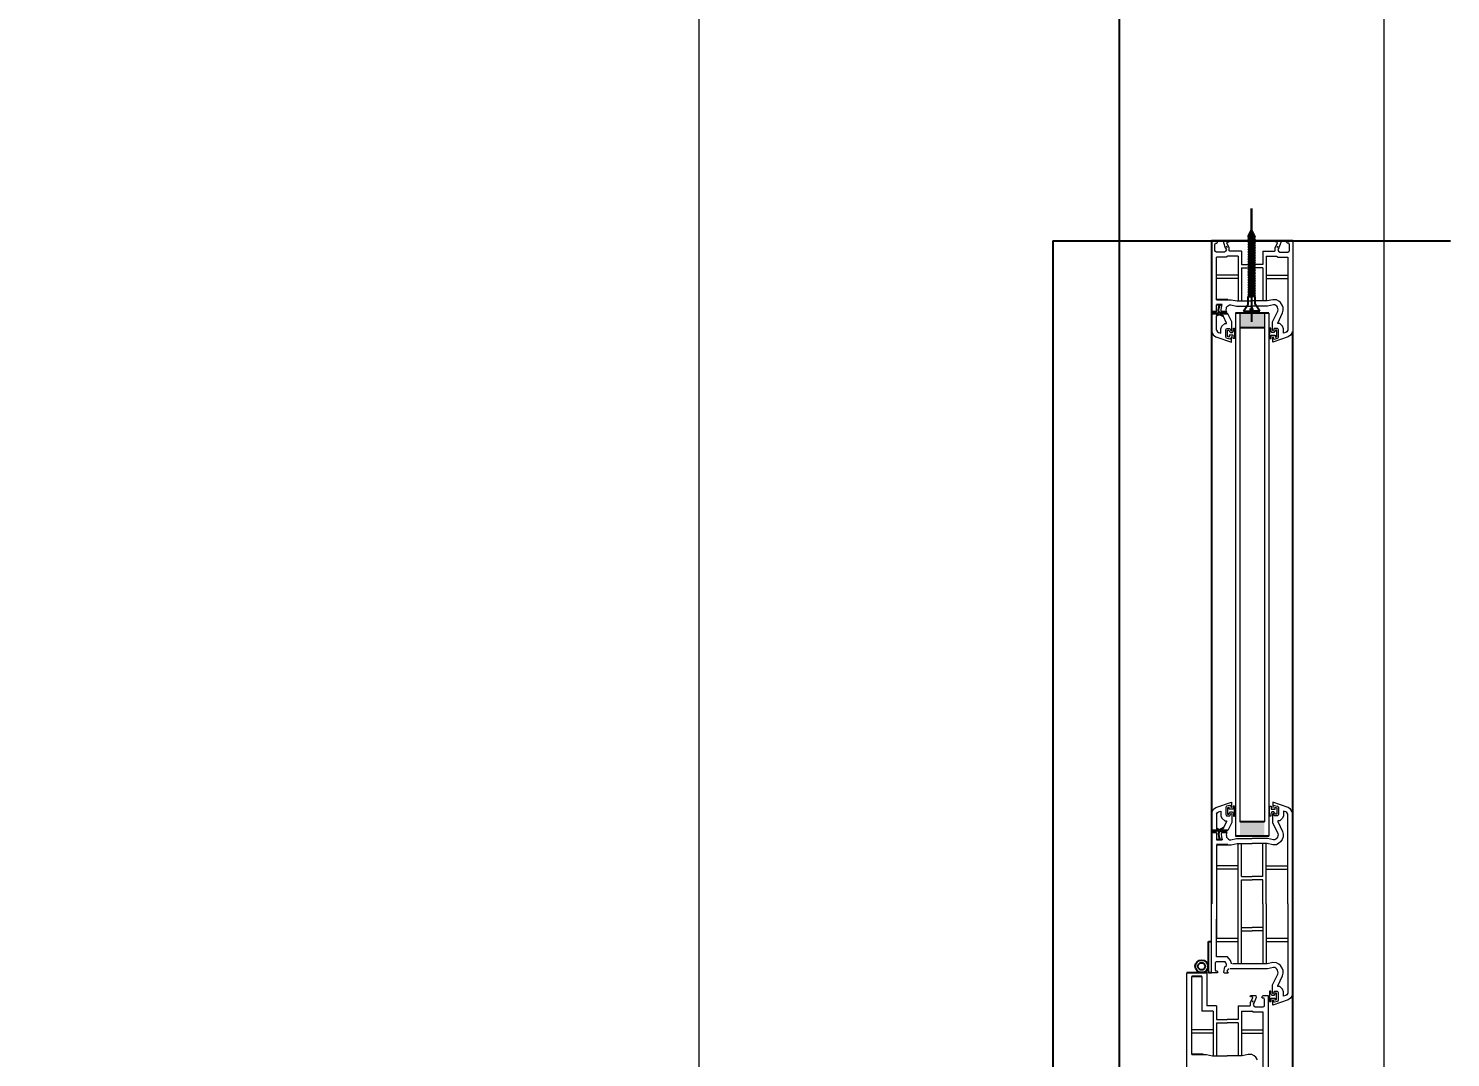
# Model space of a CAD drawing. Header units: metres. Extents: x -355 to 973, y -73 to 238.
# Drawn here: x 617.504 to 618.577, y 105.854 to 106.63 of the extents above; entities that cross this region are included whole.
import ezdxf

# ---------------------------------------------------------------- set-up
doc = ezdxf.new("R2010")
doc.units = ezdxf.units.M
doc.header["$LTSCALE"] = 3
doc.header["$MEASUREMENT"] = 0
for name, pattern in [('1', [30, 6, 6, 6, 6, 6]), ('ACAD_ISO02W100', [15, 12, -3]), ('DASHED2', [0.375, 0.25, -0.125])]:
    doc.linetypes.add(name, pattern=pattern)
for name, color, linetype in [('01B', 10, 'Continuous'), ('4', 4, 'ACAD_ISO02W100'), ('5', 2, 'Continuous')]:
    doc.layers.add(name, color=color, linetype=linetype)
doc.layers.add('05', color=21, linetype='Continuous', lineweight=5)
doc.layers.add('15', color=63, linetype='DASHED2', lineweight=15)
doc.styles.get("Standard").update_dxf_attribs({"font": 'arial.ttf'})
doc.dimstyles.new('ahmad', dxfattribs={"dimtxt": 0.2, "dimasz": 0.1375, "dimexe": 0, "dimexo": 0.0625, "dimgap": 0.09, "dimtad": 0, "dimzin": 0, "dimdsep": 46, "dimtxsty": 'Standard', "dimblk": 'OBLIQUE', "dimcen": 0.09, "dimclrd": 245, "dimclrt": 61, "dimadec": 0, "dimazin": 0, "dimtfac": 1, "dimtofl": 0, "dimtmove": 0, "dimatfit": 3, "dimldrblk": 'OBLIQUE', "dimfxl": 0, "dimfxlon": 1, "dimtolj": 1, "dimtzin": 0, "dimlwd": 13, "dimarcsym": 0})

# ---------------------------------------------------------------- blocks, each defined once
blk = doc.blocks.new('DSSSS')
at = {"layer": '05'}
for p, q in [((152.76042, -221.38644), (152.76042, -221.38719)), ((152.76643, -221.38719), (152.76643, -221.38631)), ((152.76042, -221.38719), (152.76643, -221.38719))]:
    blk.add_line(p, q, dxfattribs=at)
blk.add_lwpolyline([(152.76643, -221.38631), (152.76455, -221.38631), (152.76455, -221.38402), (152.76573, -221.38402), (152.76544, -221.383), (152.76167, -221.383), (152.76167, -221.38381), (152.76226, -221.38407), (152.76299, -221.38465), (152.76299, -221.38592), (152.76191, -221.38644), (152.76042, -221.38644)], dxfattribs=at)
blk = doc.blocks.new('ddd')
at = {"layer": '01B'}
for points in [[(1655.8293, 1003.8705), (1655.8184, 1003.8705), (1655.8184, 1003.889), (1655.8293, 1003.889)], [(1656.2018, 1003.8705), (1656.2127, 1003.8705), (1656.2127, 1003.889), (1656.2018, 1003.889)]]:
    blk.add_hatch(color=143, dxfattribs=at).paths.add_polyline_path(points)
at = {"layer": '01B', "color": 32}
blk.add_line((1655.7637, 1003.7293), (1655.7637, 1004.0293), dxfattribs=at)
at = {"layer": '01B', "color": 143}
for p, q in [((1655.7637, 1003.9104), (1655.7637, 1003.8491)), ((1657.1951, 1003.9104), (1655.8322, 1003.9104)), ((1655.8168, 1003.8855), (1655.8114, 1003.8819)), ((1655.8168, 1003.8855), (1655.8168, 1003.8803)), ((1655.8184, 1003.8923), (1655.8184, 1003.8672)), ((1655.8293, 1003.889), (1655.8293, 1003.8705)), ((1656.2018, 1003.889), (1656.2018, 1003.8705)), ((1656.2127, 1003.8923), (1656.2127, 1003.8672)), ((1655.7802, 1003.8793), (1655.7393, 1003.8793)), ((1655.7393, 1003.8793), (1655.8247, 1003.8793)), ((1655.7608, 1003.8819), (1655.7555, 1003.8793)), ((1655.7608, 1003.8768), (1655.7555, 1003.8793)), ((1655.7608, 1003.8819), (1655.7587, 1003.8793)), ((1655.7608, 1003.8768), (1655.7587, 1003.8793)), ((1655.7621, 1003.8819), (1655.76, 1003.8793)), ((1655.7621, 1003.8768), (1655.76, 1003.8793)), ((1655.7608, 1003.8819), (1655.7616, 1003.8813)), ((1655.7608, 1003.8768), (1655.7616, 1003.8774)), ((1655.7633, 1003.8819), (1655.7612, 1003.8793)), ((1655.7633, 1003.8768), (1655.7612, 1003.8793)), ((1655.7621, 1003.8819), (1655.7628, 1003.8813)), ((1655.7621, 1003.8768), (1655.7628, 1003.8774)), ((1655.7646, 1003.8819), (1655.7624, 1003.8793)), ((1655.7646, 1003.8768), (1655.7624, 1003.8793)), ((1655.7633, 1003.8819), (1655.7641, 1003.8813)), ((1655.7633, 1003.8768), (1655.7641, 1003.8774)), ((1655.7658, 1003.8819), (1655.7637, 1003.8793)), ((1655.7658, 1003.8768), (1655.7637, 1003.8793)), ((1655.7646, 1003.8819), (1655.7653, 1003.8813)), ((1655.7646, 1003.8768), (1655.7653, 1003.8774)), ((1655.7671, 1003.8819), (1655.7649, 1003.8793)), ((1655.7671, 1003.8768), (1655.7649, 1003.8793)), ((1655.7658, 1003.8819), (1655.7666, 1003.8813)), ((1655.7658, 1003.8768), (1655.7666, 1003.8774)), ((1655.7683, 1003.8819), (1655.7662, 1003.8793)), ((1655.7683, 1003.8768), (1655.7662, 1003.8793)), ((1655.7671, 1003.8819), (1655.7678, 1003.8813)), ((1655.7671, 1003.8768), (1655.7678, 1003.8774)), ((1655.7696, 1003.8819), (1655.7674, 1003.8793)), ((1655.7696, 1003.8768), (1655.7674, 1003.8793)), ((1655.7683, 1003.8819), (1655.769, 1003.8813)), ((1655.7683, 1003.8768), (1655.769, 1003.8774)), ((1655.7708, 1003.8819), (1655.7687, 1003.8793)), ((1655.7708, 1003.8768), (1655.7687, 1003.8793)), ((1655.7696, 1003.8819), (1655.7703, 1003.8813)), ((1655.7696, 1003.8768), (1655.7703, 1003.8774)), ((1655.7721, 1003.8819), (1655.7699, 1003.8793)), ((1655.7721, 1003.8768), (1655.7699, 1003.8793)), ((1655.7708, 1003.8819), (1655.7715, 1003.8813)), ((1655.7708, 1003.8768), (1655.7715, 1003.8774)), ((1655.7733, 1003.8819), (1655.7712, 1003.8793)), ((1655.7733, 1003.8768), (1655.7712, 1003.8793)), ((1655.7721, 1003.8819), (1655.7728, 1003.8813)), ((1655.7721, 1003.8768), (1655.7728, 1003.8774)), ((1655.7745, 1003.8819), (1655.7724, 1003.8793)), ((1655.7745, 1003.8768), (1655.7724, 1003.8793)), ((1655.7733, 1003.8819), (1655.774, 1003.8813)), ((1655.7733, 1003.8768), (1655.774, 1003.8774)), ((1655.7758, 1003.8819), (1655.7737, 1003.8793)), ((1655.7758, 1003.8768), (1655.7737, 1003.8793)), ((1655.7745, 1003.8819), (1655.7753, 1003.8813)), ((1655.7745, 1003.8768), (1655.7753, 1003.8774)), ((1655.777, 1003.8819), (1655.7749, 1003.8793)), ((1655.777, 1003.8768), (1655.7749, 1003.8793)), ((1655.7758, 1003.8819), (1655.7765, 1003.8813)), ((1655.7758, 1003.8768), (1655.7765, 1003.8774)), ((1655.7783, 1003.8819), (1655.7762, 1003.8793)), ((1655.7783, 1003.8768), (1655.7762, 1003.8793)), ((1655.777, 1003.8819), (1655.7778, 1003.8813)), ((1655.777, 1003.8768), (1655.7778, 1003.8774)), ((1655.7795, 1003.8819), (1655.7774, 1003.8793)), ((1655.7795, 1003.8768), (1655.7774, 1003.8793)), ((1655.7783, 1003.8819), (1655.779, 1003.8813)), ((1655.7783, 1003.8768), (1655.779, 1003.8774)), ((1655.7808, 1003.8819), (1655.7786, 1003.8793)), ((1655.7808, 1003.8768), (1655.7786, 1003.8793)), ((1655.7795, 1003.8819), (1655.7803, 1003.8813)), ((1655.7795, 1003.8768), (1655.7803, 1003.8774)), ((1655.782, 1003.8819), (1655.7799, 1003.8793)), ((1655.782, 1003.8768), (1655.7799, 1003.8793)), ((1655.7808, 1003.8819), (1655.7815, 1003.8813)), ((1655.7808, 1003.8768), (1655.7815, 1003.8774)), ((1655.7833, 1003.8819), (1655.7811, 1003.8793)), ((1655.7833, 1003.8768), (1655.7811, 1003.8793)), ((1655.782, 1003.8819), (1655.7827, 1003.8813)), ((1655.782, 1003.8768), (1655.7827, 1003.8774)), ((1655.7845, 1003.8819), (1655.7824, 1003.8793)), ((1655.7845, 1003.8768), (1655.7824, 1003.8793)), ((1655.7833, 1003.8819), (1655.784, 1003.8813)), ((1655.7833, 1003.8768), (1655.784, 1003.8774)), ((1655.7858, 1003.8819), (1655.7836, 1003.8793)), ((1655.7858, 1003.8768), (1655.7836, 1003.8793)), ((1655.7845, 1003.8819), (1655.7852, 1003.8813)), ((1655.7845, 1003.8768), (1655.7852, 1003.8774)), ((1655.787, 1003.8819), (1655.7849, 1003.8793)), ((1655.787, 1003.8768), (1655.7849, 1003.8793)), ((1655.7858, 1003.8819), (1655.7865, 1003.8813)), ((1655.7858, 1003.8768), (1655.7865, 1003.8774)), ((1655.7882, 1003.8819), (1655.7861, 1003.8793)), ((1655.7882, 1003.8768), (1655.7861, 1003.8793)), ((1655.787, 1003.8819), (1655.7877, 1003.8813)), ((1655.787, 1003.8768), (1655.7877, 1003.8774)), ((1655.7895, 1003.8819), (1655.7874, 1003.8793)), ((1655.7895, 1003.8768), (1655.7874, 1003.8793)), ((1655.7882, 1003.8819), (1655.789, 1003.8813)), ((1655.7882, 1003.8768), (1655.789, 1003.8774)), ((1655.7907, 1003.8819), (1655.7886, 1003.8793)), ((1655.7907, 1003.8768), (1655.7886, 1003.8793)), ((1655.7895, 1003.8819), (1655.7902, 1003.8813)), ((1655.7895, 1003.8768), (1655.7902, 1003.8774)), ((1655.792, 1003.8819), (1655.7899, 1003.8793)), ((1655.792, 1003.8768), (1655.7899, 1003.8793)), ((1655.7907, 1003.8819), (1655.7915, 1003.8813)), ((1655.7907, 1003.8768), (1655.7915, 1003.8774)), ((1655.7932, 1003.8819), (1655.7911, 1003.8793)), ((1655.7932, 1003.8768), (1655.7911, 1003.8793)), ((1655.792, 1003.8819), (1655.7927, 1003.8813)), ((1655.792, 1003.8768), (1655.7927, 1003.8774)), ((1655.7945, 1003.8819), (1655.7923, 1003.8793)), ((1655.7945, 1003.8768), (1655.7923, 1003.8793)), ((1655.7932, 1003.8819), (1655.794, 1003.8813)), ((1655.7932, 1003.8768), (1655.794, 1003.8774)), ((1655.7957, 1003.8819), (1655.7936, 1003.8793)), ((1655.7957, 1003.8768), (1655.7936, 1003.8793)), ((1655.7945, 1003.8819), (1655.7952, 1003.8813)), ((1655.7945, 1003.8768), (1655.7952, 1003.8774)), ((1655.797, 1003.8819), (1655.7948, 1003.8793)), ((1655.797, 1003.8768), (1655.7948, 1003.8793)), ((1655.7957, 1003.8819), (1655.7965, 1003.8813)), ((1655.7957, 1003.8768), (1655.7965, 1003.8774)), ((1655.7982, 1003.8819), (1655.7961, 1003.8793)), ((1655.7982, 1003.8768), (1655.7961, 1003.8793)), ((1655.797, 1003.8819), (1655.7977, 1003.8813)), ((1655.797, 1003.8768), (1655.7977, 1003.8774)), ((1655.7995, 1003.8819), (1655.7973, 1003.8793)), ((1655.7995, 1003.8768), (1655.7973, 1003.8793)), ((1655.7982, 1003.8819), (1655.7989, 1003.8813)), ((1655.7982, 1003.8768), (1655.7989, 1003.8774)), ((1655.8007, 1003.8819), (1655.7986, 1003.8793)), ((1655.8007, 1003.8768), (1655.7986, 1003.8793)), ((1655.7995, 1003.8819), (1655.8002, 1003.8813)), ((1655.7995, 1003.8768), (1655.8002, 1003.8774)), ((1655.8019, 1003.8819), (1655.7998, 1003.8793)), ((1655.8019, 1003.8768), (1655.7998, 1003.8793)), ((1655.8007, 1003.8819), (1655.8014, 1003.8813)), ((1655.8007, 1003.8768), (1655.8014, 1003.8774)), ((1655.8032, 1003.8819), (1655.8011, 1003.8793)), ((1655.8032, 1003.8768), (1655.8011, 1003.8793)), ((1655.8019, 1003.8819), (1655.8027, 1003.8813)), ((1655.8019, 1003.8768), (1655.8027, 1003.8774)), ((1655.8044, 1003.8819), (1655.8023, 1003.8793)), ((1655.8044, 1003.8768), (1655.8023, 1003.8793)), ((1655.8032, 1003.8819), (1655.8039, 1003.8813)), ((1655.8032, 1003.8768), (1655.8039, 1003.8774)), ((1655.8057, 1003.8819), (1655.8036, 1003.8793)), ((1655.8057, 1003.8768), (1655.8036, 1003.8793)), ((1655.8044, 1003.8819), (1655.8052, 1003.8813)), ((1655.8044, 1003.8768), (1655.8052, 1003.8774)), ((1655.8114, 1003.8819), (1655.8057, 1003.8819)), ((1655.8057, 1003.8819), (1655.8057, 1003.8793)), ((1655.8057, 1003.8768), (1655.8057, 1003.8793)), ((1655.8114, 1003.8768), (1655.8057, 1003.8768)), ((1655.8168, 1003.8732), (1655.8114, 1003.8768)), ((1655.8168, 1003.8803), (1655.8147, 1003.8803)), ((1655.8147, 1003.8803), (1655.8147, 1003.8793)), ((1655.8147, 1003.8784), (1655.8147, 1003.8793)), ((1655.8168, 1003.8784), (1655.8147, 1003.8784)), ((1655.8168, 1003.8732), (1655.8168, 1003.8784)), ((1655.8082, 1003.8614), (1655.8082, 1003.8529)), ((1655.8119, 1003.8571), (1655.8119, 1003.8529)), ((1655.8123, 1003.8555), (1655.8122, 1003.8549)), ((1655.8174, 1003.8607), (1655.8174, 1003.8566)), ((1655.8189, 1003.8572), (1655.8178, 1003.8551)), ((1655.8181, 1003.8545), (1655.8189, 1003.8529)), ((1655.8189, 1003.8615), (1655.8189, 1003.8572)), ((1655.8209, 1003.8581), (1655.8193, 1003.8551)), ((1655.8193, 1003.8551), (1655.8204, 1003.8529)), ((1656.2065, 1003.8581), (1656.2081, 1003.8551)), ((1656.2081, 1003.8551), (1656.207, 1003.8529)), ((1656.2084, 1003.8615), (1656.2084, 1003.8572)), ((1656.2084, 1003.8572), (1656.2095, 1003.8551)), ((1656.2092, 1003.8545), (1656.2084, 1003.8529)), ((1656.2099, 1003.8607), (1656.2099, 1003.8566)), ((1656.215, 1003.8555), (1656.2152, 1003.8549)), ((1656.2154, 1003.8571), (1656.2154, 1003.8529)), ((1656.2192, 1003.8614), (1656.2192, 1003.8529)), ((1655.7637, 1003.8491), (1656.2637, 1003.8491)), ((1655.8174, 1003.8529), (1655.8174, 1003.8491)), ((1655.8189, 1003.8529), (1655.8189, 1003.8491)), ((1656.2084, 1003.8529), (1656.2084, 1003.8491)), ((1656.2099, 1003.8529), (1656.2099, 1003.8491)), ((1656.2921, 1003.8467), (1656.2921, 1003.8491)), ((1656.3159, 1003.8467), (1656.2921, 1003.8467)), ((1656.3159, 1003.8491), (1656.3159, 1003.8467)), ((1656.3159, 1003.8456), (1656.3159, 1003.8304)), ((1656.3774, 1003.8427), (1656.3774, 1003.8342)), ((1656.3185, 1003.8418), (1656.3185, 1003.8342))]:
    blk.add_line(p, q, dxfattribs=at)
for radius in [0.00477, 0.00274]:
    blk.add_circle((1656.3109, 1003.8416), radius, dxfattribs=at)
at = {"layer": '05', "color": 143}
for p, q in [((1655.7637, 1003.9064), (1655.7637, 1003.9104)), ((1655.7667, 1003.9078), (1655.7656, 1003.9073)), ((1655.7656, 1003.9073), (1655.7656, 1003.9063)), ((1655.771, 1003.9078), (1655.7667, 1003.9078)), ((1655.7716, 1003.9077), (1655.771, 1003.9078)), ((1655.7722, 1003.9067), (1655.7716, 1003.9077)), ((1656.2637, 1003.9104), (1656.3322, 1003.9104)), ((1656.3322, 1003.9104), (1656.3349, 1003.9087)), ((1656.3349, 1003.9087), (1656.3362, 1003.907)), ((1656.3362, 1003.907), (1656.3401, 1003.8953)), ((1655.7651, 1003.9057), (1655.7637, 1003.9064)), ((1655.7637, 1003.9013), (1655.7651, 1003.9014)), ((1655.7637, 1003.8972), (1655.7637, 1003.9013)), ((1655.764, 1003.897), (1655.7637, 1003.8972)), ((1655.7646, 1003.8971), (1655.764, 1003.897)), ((1655.7647, 1003.8984), (1655.7646, 1003.8971)), ((1655.7652, 1003.8989), (1655.7647, 1003.8984)), ((1655.7656, 1003.9063), (1655.7651, 1003.9057)), ((1655.7651, 1003.9014), (1655.7689, 1003.8999)), ((1655.7689, 1003.8971), (1655.7652, 1003.8989)), ((1655.7687, 1003.8985), (1655.7678, 1003.899)), ((1655.7678, 1003.899), (1655.7683, 1003.8988)), ((1655.7683, 1003.8988), (1655.7687, 1003.8985)), ((1655.7689, 1003.8999), (1655.7702, 1003.8991)), ((1655.7701, 1003.8971), (1655.7689, 1003.8971)), ((1655.7712, 1003.8971), (1655.7701, 1003.8971)), ((1655.7702, 1003.8991), (1655.7715, 1003.8997)), ((1655.7715, 1003.8967), (1655.7712, 1003.8971)), ((1655.7715, 1003.8997), (1655.7722, 1003.9006)), ((1655.7715, 1003.8878), (1655.7715, 1003.8967)), ((1655.7722, 1003.9006), (1655.7722, 1003.9067)), ((1655.7752, 1003.8982), (1655.776, 1003.8993)), ((1655.7754, 1003.8979), (1655.7752, 1003.8982)), ((1655.7754, 1003.8904), (1655.7754, 1003.8979)), ((1655.776, 1003.8993), (1655.776, 1003.9066)), ((1655.776, 1003.9066), (1655.8311, 1003.9066)), ((1655.7896, 1003.8904), (1655.7896, 1003.9066)), ((1655.7921, 1003.8904), (1655.7921, 1003.9066)), ((1655.8082, 1003.898), (1655.8081, 1003.8954)), ((1655.8093, 1003.8999), (1655.8082, 1003.898)), ((1655.8103, 1003.9011), (1655.8093, 1003.8999)), ((1655.8122, 1003.9024), (1655.8103, 1003.9011)), ((1655.814, 1003.903), (1655.8122, 1003.9024)), ((1655.816, 1003.9031), (1655.814, 1003.903)), ((1655.818, 1003.9027), (1655.816, 1003.9031)), ((1655.8257, 1003.899), (1655.818, 1003.9027)), ((1655.8261, 1003.899), (1655.8257, 1003.899)), ((1655.8282, 1003.9026), (1655.8261, 1003.9005)), ((1655.8261, 1003.9005), (1655.8261, 1003.899)), ((1655.8301, 1003.9033), (1655.8282, 1003.9026)), ((1655.8334, 1003.9033), (1655.8301, 1003.9033)), ((1655.8311, 1003.9066), (1655.8323, 1003.9058)), ((1655.8323, 1003.9058), (1655.8328, 1003.9052)), ((1655.8328, 1003.9052), (1655.8334, 1003.9033)), ((1656.1945, 1003.9052), (1656.1939, 1003.9033)), ((1656.1939, 1003.9033), (1656.1973, 1003.9033)), ((1656.195, 1003.9058), (1656.1945, 1003.9052)), ((1656.1962, 1003.9066), (1656.195, 1003.9058)), ((1656.2637, 1003.9066), (1656.1962, 1003.9066)), ((1656.1973, 1003.9033), (1656.1992, 1003.9026)), ((1656.1992, 1003.9026), (1656.2012, 1003.9005)), ((1656.2012, 1003.9005), (1656.2012, 1003.899)), ((1656.2012, 1003.899), (1656.2017, 1003.899)), ((1656.2017, 1003.899), (1656.2093, 1003.9027)), ((1656.2093, 1003.9027), (1656.2113, 1003.9031)), ((1656.2113, 1003.9031), (1656.2133, 1003.903)), ((1656.2133, 1003.903), (1656.2152, 1003.9024)), ((1656.2152, 1003.9024), (1656.217, 1003.9011)), ((1656.217, 1003.9011), (1656.218, 1003.8999)), ((1656.218, 1003.8999), (1656.2192, 1003.898)), ((1656.2192, 1003.898), (1656.2192, 1003.8954)), ((1656.2352, 1003.8904), (1656.2352, 1003.9066)), ((1656.2377, 1003.8904), (1656.2377, 1003.9066)), ((1656.2637, 1003.9066), (1656.3311, 1003.9066)), ((1656.2896, 1003.8904), (1656.2896, 1003.9066)), ((1656.2921, 1003.8904), (1656.2921, 1003.9066)), ((1656.3082, 1003.898), (1656.3081, 1003.8954)), ((1656.3093, 1003.8999), (1656.3082, 1003.898)), ((1656.3103, 1003.9011), (1656.3093, 1003.8999)), ((1656.3122, 1003.9024), (1656.3103, 1003.9011)), ((1656.3124, 1003.8976), (1656.3119, 1003.8969)), ((1656.3119, 1003.8969), (1656.3119, 1003.8958)), ((1656.314, 1003.903), (1656.3122, 1003.9024)), ((1656.313, 1003.8983), (1656.3124, 1003.8976)), ((1656.3138, 1003.8989), (1656.313, 1003.8983)), ((1656.3147, 1003.8992), (1656.3138, 1003.8989)), ((1656.316, 1003.9031), (1656.314, 1003.903)), ((1656.3157, 1003.8993), (1656.3147, 1003.8992)), ((1656.3168, 1003.899), (1656.3157, 1003.8993)), ((1656.318, 1003.9027), (1656.316, 1003.9031)), ((1656.3248, 1003.8951), (1656.3168, 1003.899)), ((1656.3257, 1003.899), (1656.318, 1003.9027)), ((1656.3261, 1003.899), (1656.3257, 1003.899)), ((1656.3282, 1003.9026), (1656.3261, 1003.9005)), ((1656.3261, 1003.9005), (1656.3261, 1003.899)), ((1656.3301, 1003.9033), (1656.3282, 1003.9026)), ((1656.3303, 1003.8993), (1656.3299, 1003.8989)), ((1656.3299, 1003.8989), (1656.3299, 1003.8964)), ((1656.3299, 1003.8964), (1656.3313, 1003.8958)), ((1656.3334, 1003.9033), (1656.3301, 1003.9033)), ((1656.3308, 1003.8995), (1656.3303, 1003.8993)), ((1656.3365, 1003.8995), (1656.3308, 1003.8995)), ((1656.3311, 1003.9066), (1656.3323, 1003.9058)), ((1656.3323, 1003.9058), (1656.3328, 1003.9052)), ((1656.3328, 1003.9052), (1656.3334, 1003.9033)), ((1656.3369, 1003.8993), (1656.3365, 1003.8995)), ((1656.3372, 1003.8989), (1656.3369, 1003.8993)), ((1656.3378, 1003.8966), (1656.3372, 1003.8989)), ((1656.3375, 1003.8958), (1656.3377, 1003.8962)), ((1656.3377, 1003.8962), (1656.3378, 1003.8966)), ((1655.7715, 1003.8878), (1655.7817, 1003.8878)), ((1655.7754, 1003.8904), (1655.8091, 1003.8904)), ((1655.7817, 1003.8878), (1655.7817, 1003.8797)), ((1655.7842, 1003.8878), (1655.8091, 1003.8878)), ((1655.7842, 1003.8878), (1655.7842, 1003.8797)), ((1655.8081, 1003.8954), (1655.8091, 1003.891)), ((1655.8091, 1003.891), (1655.8091, 1003.8841)), ((1656.2192, 1003.8954), (1656.2182, 1003.891)), ((1656.2182, 1003.891), (1656.2182, 1003.8841)), ((1656.2637, 1003.8904), (1656.2182, 1003.8904)), ((1656.2431, 1003.8878), (1656.2182, 1003.8878)), ((1656.2431, 1003.8878), (1656.2431, 1003.8797)), ((1656.2637, 1003.8878), (1656.2457, 1003.8878)), ((1656.2457, 1003.8878), (1656.2457, 1003.8797)), ((1656.2637, 1003.8904), (1656.3091, 1003.8904)), ((1656.2637, 1003.8878), (1656.3091, 1003.8878)), ((1656.2817, 1003.8878), (1656.2817, 1003.8797)), ((1656.2842, 1003.8878), (1656.2842, 1003.8797)), ((1656.3081, 1003.8954), (1656.3091, 1003.891)), ((1656.3091, 1003.891), (1656.3091, 1003.8833)), ((1656.3119, 1003.8958), (1656.3129, 1003.8914)), ((1656.3129, 1003.8914), (1656.3129, 1003.8833)), ((1656.3312, 1003.8951), (1656.3248, 1003.8951)), ((1656.3296, 1003.8939), (1656.3296, 1003.8929)), ((1656.3296, 1003.8929), (1656.3373, 1003.8929)), ((1656.3316, 1003.8953), (1656.3312, 1003.8951)), ((1656.3313, 1003.8958), (1656.3316, 1003.8955)), ((1656.3316, 1003.8955), (1656.3316, 1003.8953)), ((1656.3362, 1003.8953), (1656.3362, 1003.8957)), ((1656.3362, 1003.8957), (1656.3369, 1003.8957)), ((1656.3401, 1003.8953), (1656.3362, 1003.8953)), ((1656.3369, 1003.8957), (1656.3375, 1003.8958)), ((1656.3373, 1003.8929), (1656.3373, 1003.894)), ((1656.3588, 1003.8717), (1656.3588, 1003.8879)), ((1656.3614, 1003.8717), (1656.3614, 1003.8879)), ((1655.7817, 1003.8716), (1655.7817, 1003.8797)), ((1655.7842, 1003.8716), (1655.7842, 1003.8797)), ((1655.8091, 1003.8841), (1655.8091, 1003.8797)), ((1655.8091, 1003.8754), (1655.8091, 1003.8797)), ((1655.8091, 1003.8685), (1655.8091, 1003.8754)), ((1655.8129, 1003.8754), (1655.8129, 1003.8797)), ((1655.8129, 1003.868), (1655.8129, 1003.8754)), ((1656.2144, 1003.8754), (1656.2144, 1003.8797)), ((1656.2144, 1003.868), (1656.2144, 1003.8754)), ((1656.2182, 1003.8841), (1656.2182, 1003.8797)), ((1656.2182, 1003.8754), (1656.2182, 1003.8797)), ((1656.2182, 1003.8685), (1656.2182, 1003.8754)), ((1656.2431, 1003.8716), (1656.2431, 1003.8797)), ((1656.2457, 1003.8716), (1656.2457, 1003.8797)), ((1656.2817, 1003.8716), (1656.2817, 1003.8797)), ((1656.2842, 1003.8716), (1656.2842, 1003.8797)), ((1656.3091, 1003.8833), (1656.3091, 1003.865)), ((1656.3129, 1003.8833), (1656.3129, 1003.8632)), ((1655.7715, 1003.8716), (1655.7817, 1003.8716)), ((1655.7715, 1003.8716), (1655.7715, 1003.8628)), ((1655.7754, 1003.8691), (1655.8091, 1003.8691)), ((1655.7754, 1003.8691), (1655.7754, 1003.8615)), ((1655.7842, 1003.8716), (1655.8091, 1003.8716)), ((1655.7896, 1003.8691), (1655.7896, 1003.8529)), ((1655.7921, 1003.8691), (1655.7921, 1003.8529)), ((1655.8081, 1003.864), (1655.8091, 1003.8685)), ((1655.8082, 1003.8614), (1655.8081, 1003.864)), ((1655.8119, 1003.8636), (1655.8129, 1003.868)), ((1655.8248, 1003.8643), (1655.8189, 1003.8615)), ((1655.8312, 1003.8643), (1655.8248, 1003.8643)), ((1655.8296, 1003.8656), (1655.8296, 1003.8665)), ((1655.8296, 1003.8665), (1655.8373, 1003.8665)), ((1655.8316, 1003.8641), (1655.8312, 1003.8643)), ((1655.8313, 1003.8637), (1655.8316, 1003.8639)), ((1655.8316, 1003.8639), (1655.8316, 1003.8641)), ((1655.8362, 1003.8524), (1655.8401, 1003.8641)), ((1655.8401, 1003.8641), (1655.8362, 1003.8641)), ((1655.8362, 1003.8641), (1655.8362, 1003.8638)), ((1655.8373, 1003.8665), (1655.8373, 1003.8654)), ((1656.1911, 1003.8524), (1656.1872, 1003.8641)), ((1656.1872, 1003.8641), (1656.1911, 1003.8641)), ((1656.1977, 1003.8665), (1656.19, 1003.8665)), ((1656.19, 1003.8665), (1656.19, 1003.8654)), ((1656.1911, 1003.8641), (1656.1911, 1003.8638)), ((1656.1957, 1003.8641), (1656.1961, 1003.8643)), ((1656.1957, 1003.8639), (1656.1957, 1003.8641)), ((1656.196, 1003.8637), (1656.1957, 1003.8639)), ((1656.1961, 1003.8643), (1656.2025, 1003.8643)), ((1656.1977, 1003.8656), (1656.1977, 1003.8665)), ((1656.2025, 1003.8643), (1656.2084, 1003.8615)), ((1656.2154, 1003.8636), (1656.2144, 1003.868)), ((1656.2431, 1003.8716), (1656.2182, 1003.8716)), ((1656.3091, 1003.8691), (1656.2182, 1003.8691)), ((1656.2192, 1003.864), (1656.2182, 1003.8685)), ((1656.2192, 1003.8614), (1656.2192, 1003.864)), ((1656.2352, 1003.8691), (1656.2352, 1003.8529)), ((1656.2377, 1003.8691), (1656.2377, 1003.8529)), ((1656.3091, 1003.8716), (1656.2457, 1003.8716)), ((1656.2896, 1003.8529), (1656.2896, 1003.8691)), ((1656.2921, 1003.8529), (1656.2921, 1003.8691)), ((1656.3087, 1003.8641), (1656.3064, 1003.8635)), ((1656.3091, 1003.8641), (1656.3087, 1003.8641)), ((1656.3408, 1003.8691), (1656.3509, 1003.8691)), ((1656.3446, 1003.8717), (1656.3783, 1003.8717)), ((1656.3509, 1003.8691), (1656.3509, 1003.861)), ((1656.3534, 1003.8691), (1656.3783, 1003.8691)), ((1656.3534, 1003.8691), (1656.3534, 1003.861)), ((1655.764, 1003.8625), (1655.7637, 1003.8623)), ((1655.7637, 1003.8623), (1655.7637, 1003.8581)), ((1655.7637, 1003.8581), (1655.7651, 1003.858)), ((1655.7651, 1003.8537), (1655.7637, 1003.8531)), ((1655.7646, 1003.8623), (1655.764, 1003.8625)), ((1655.7647, 1003.8611), (1655.7646, 1003.8623)), ((1655.7652, 1003.8606), (1655.7647, 1003.8611)), ((1655.7651, 1003.858), (1655.7689, 1003.8595)), ((1655.7656, 1003.8532), (1655.7651, 1003.8537)), ((1655.7689, 1003.8624), (1655.7652, 1003.8606)), ((1655.7656, 1003.8521), (1655.7656, 1003.8532)), ((1655.7687, 1003.8609), (1655.7678, 1003.8604)), ((1655.7678, 1003.8604), (1655.7683, 1003.8606)), ((1655.7683, 1003.8606), (1655.7687, 1003.8609)), ((1655.7701, 1003.8623), (1655.7689, 1003.8624)), ((1655.7689, 1003.8595), (1655.7702, 1003.8603)), ((1655.7712, 1003.8623), (1655.7701, 1003.8623)), ((1655.7702, 1003.8603), (1655.7715, 1003.8597)), ((1655.7715, 1003.8628), (1655.7712, 1003.8623)), ((1655.7715, 1003.8597), (1655.7722, 1003.8589)), ((1655.7722, 1003.8589), (1655.7722, 1003.8528)), ((1655.7754, 1003.8615), (1655.7752, 1003.8613)), ((1655.7752, 1003.8613), (1655.776, 1003.8601)), ((1655.776, 1003.8601), (1655.776, 1003.8529)), ((1655.8119, 1003.8626), (1655.8119, 1003.8636)), ((1655.8124, 1003.8618), (1655.8119, 1003.8626)), ((1655.814, 1003.8565), (1655.8119, 1003.8571)), ((1655.8143, 1003.8543), (1655.8122, 1003.8549)), ((1655.8144, 1003.8549), (1655.8123, 1003.8555)), ((1655.813, 1003.8611), (1655.8124, 1003.8618)), ((1655.8138, 1003.8605), (1655.813, 1003.8611)), ((1655.8147, 1003.8603), (1655.8138, 1003.8605)), ((1655.816, 1003.8563), (1655.814, 1003.8565)), ((1655.8165, 1003.8541), (1655.8143, 1003.8543)), ((1655.8164, 1003.8547), (1655.8144, 1003.8549)), ((1655.8157, 1003.8602), (1655.8147, 1003.8603)), ((1655.8168, 1003.8604), (1655.8157, 1003.8602)), ((1655.8174, 1003.8566), (1655.816, 1003.8563)), ((1655.8178, 1003.8551), (1655.8164, 1003.8547)), ((1655.8181, 1003.8545), (1655.8165, 1003.8541)), ((1655.8174, 1003.8607), (1655.8168, 1003.8604)), ((1655.8257, 1003.8605), (1655.8209, 1003.8581)), ((1655.8261, 1003.8605), (1655.8257, 1003.8605)), ((1655.8261, 1003.859), (1655.8261, 1003.8605)), ((1655.8282, 1003.8568), (1655.8261, 1003.859)), ((1655.8301, 1003.8561), (1655.8282, 1003.8568)), ((1655.8299, 1003.863), (1655.8313, 1003.8637)), ((1655.8299, 1003.8605), (1655.8299, 1003.863)), ((1655.8303, 1003.8601), (1655.8299, 1003.8605)), ((1655.8334, 1003.8561), (1655.8301, 1003.8561)), ((1655.8308, 1003.8599), (1655.8303, 1003.8601)), ((1655.8365, 1003.8599), (1655.8308, 1003.8599)), ((1655.8311, 1003.8529), (1655.8323, 1003.8536)), ((1655.8323, 1003.8536), (1655.8328, 1003.8543)), ((1655.8328, 1003.8543), (1655.8334, 1003.8561)), ((1655.8362, 1003.8638), (1655.8369, 1003.8638)), ((1655.8369, 1003.8602), (1655.8365, 1003.8599)), ((1655.8369, 1003.8638), (1655.8375, 1003.8637)), ((1655.8372, 1003.8605), (1655.8369, 1003.8602)), ((1655.8378, 1003.8628), (1655.8372, 1003.8605)), ((1655.8375, 1003.8637), (1655.8377, 1003.8632)), ((1655.8377, 1003.8632), (1655.8378, 1003.8628)), ((1656.1896, 1003.8632), (1656.1895, 1003.8628)), ((1656.1895, 1003.8628), (1656.1902, 1003.8605)), ((1656.1899, 1003.8637), (1656.1896, 1003.8632)), ((1656.1904, 1003.8638), (1656.1899, 1003.8637)), ((1656.1902, 1003.8605), (1656.1905, 1003.8602)), ((1656.1911, 1003.8638), (1656.1904, 1003.8638)), ((1656.1905, 1003.8602), (1656.1908, 1003.8599)), ((1656.1908, 1003.8599), (1656.1965, 1003.8599)), ((1656.1945, 1003.8543), (1656.1939, 1003.8561)), ((1656.1939, 1003.8561), (1656.1973, 1003.8561)), ((1656.195, 1003.8536), (1656.1945, 1003.8543)), ((1656.1962, 1003.8529), (1656.195, 1003.8536)), ((1656.1974, 1003.863), (1656.196, 1003.8637)), ((1656.1965, 1003.8599), (1656.197, 1003.8601)), ((1656.197, 1003.8601), (1656.1974, 1003.8605)), ((1656.1973, 1003.8561), (1656.1992, 1003.8568)), ((1656.1974, 1003.8605), (1656.1974, 1003.863)), ((1656.1992, 1003.8568), (1656.2012, 1003.859)), ((1656.2012, 1003.859), (1656.2012, 1003.8605)), ((1656.2012, 1003.8605), (1656.2017, 1003.8605)), ((1656.2017, 1003.8605), (1656.2065, 1003.8581)), ((1656.2092, 1003.8545), (1656.2109, 1003.8541)), ((1656.2095, 1003.8551), (1656.2109, 1003.8547)), ((1656.2099, 1003.8607), (1656.2106, 1003.8604)), ((1656.2099, 1003.8566), (1656.2113, 1003.8563)), ((1656.2106, 1003.8604), (1656.2116, 1003.8602)), ((1656.2109, 1003.8547), (1656.2129, 1003.8549)), ((1656.2109, 1003.8541), (1656.213, 1003.8543)), ((1656.2113, 1003.8563), (1656.2133, 1003.8565)), ((1656.2116, 1003.8602), (1656.2126, 1003.8603)), ((1656.2126, 1003.8603), (1656.2135, 1003.8605)), ((1656.2129, 1003.8549), (1656.215, 1003.8555)), ((1656.213, 1003.8543), (1656.2152, 1003.8549)), ((1656.2133, 1003.8565), (1656.2154, 1003.8571)), ((1656.2135, 1003.8605), (1656.2143, 1003.8611)), ((1656.2143, 1003.8611), (1656.2149, 1003.8618)), ((1656.2149, 1003.8618), (1656.2154, 1003.8626)), ((1656.2154, 1003.8626), (1656.2154, 1003.8636)), ((1656.3064, 1003.8635), (1656.3038, 1003.8611)), ((1656.3038, 1003.8611), (1656.3038, 1003.8529)), ((1656.3083, 1003.86), (1656.3076, 1003.8594)), ((1656.3076, 1003.8594), (1656.3076, 1003.8528)), ((1656.3092, 1003.8603), (1656.3083, 1003.86)), ((1656.3102, 1003.8603), (1656.3092, 1003.8603)), ((1656.3114, 1003.859), (1656.3102, 1003.8603)), ((1656.3154, 1003.8583), (1656.3114, 1003.859)), ((1656.3129, 1003.8623), (1656.3132, 1003.8616)), ((1656.3132, 1003.8616), (1656.3139, 1003.8611)), ((1656.3139, 1003.8611), (1656.3146, 1003.8606)), ((1656.3144, 1003.8533), (1656.3147, 1003.8536)), ((1656.3144, 1003.8526), (1656.3144, 1003.8533)), ((1656.3146, 1003.8606), (1656.3154, 1003.8612)), ((1656.3147, 1003.8536), (1656.3157, 1003.8536)), ((1656.3154, 1003.8612), (1656.316, 1003.8616)), ((1656.316, 1003.8587), (1656.3154, 1003.8583)), ((1656.3157, 1003.8536), (1656.3159, 1003.8532)), ((1656.3159, 1003.8532), (1656.3159, 1003.8491)), ((1656.316, 1003.8616), (1656.316, 1003.8587)), ((1656.3509, 1003.8529), (1656.3509, 1003.861)), ((1656.3534, 1003.8529), (1656.3534, 1003.861)), ((1656.3783, 1003.8567), (1656.3783, 1003.861)), ((1656.3783, 1003.8498), (1656.3783, 1003.8567)), ((1655.7637, 1003.8531), (1655.7637, 1003.8491)), ((1655.8174, 1003.8491), (1655.7637, 1003.8491)), ((1655.7667, 1003.8516), (1655.7656, 1003.8521)), ((1655.771, 1003.8516), (1655.7667, 1003.8516)), ((1655.7716, 1003.8517), (1655.771, 1003.8516)), ((1655.7722, 1003.8528), (1655.7716, 1003.8517)), ((1655.8082, 1003.8529), (1655.776, 1003.8529)), ((1655.8174, 1003.8529), (1655.8119, 1003.8529)), ((1655.8322, 1003.8491), (1655.8189, 1003.8491)), ((1655.8311, 1003.8529), (1655.8204, 1003.8529)), ((1655.8322, 1003.8491), (1655.8349, 1003.8507)), ((1655.8349, 1003.8507), (1655.8362, 1003.8524)), ((1656.1924, 1003.8507), (1656.1911, 1003.8524)), ((1656.1951, 1003.8491), (1656.1924, 1003.8507)), ((1656.1951, 1003.8491), (1656.2084, 1003.8491)), ((1656.1962, 1003.8529), (1656.207, 1003.8529)), ((1656.2099, 1003.8529), (1656.2154, 1003.8529)), ((1656.2099, 1003.8491), (1656.2637, 1003.8491)), ((1656.2192, 1003.8529), (1656.2896, 1003.8529)), ((1656.3159, 1003.8491), (1656.2637, 1003.8491)), ((1656.3038, 1003.8529), (1656.2754, 1003.8529)), ((1656.3076, 1003.8528), (1656.3079, 1003.8522)), ((1656.3079, 1003.8522), (1656.3083, 1003.8519)), ((1656.3083, 1003.8519), (1656.3138, 1003.8519)), ((1656.3138, 1003.8519), (1656.3142, 1003.8521)), ((1656.3142, 1003.8521), (1656.3144, 1003.8526)), ((1656.3159, 1003.8456), (1656.3408, 1003.8456)), ((1656.3408, 1003.8529), (1656.3408, 1003.8456)), ((1656.3408, 1003.8529), (1656.3509, 1003.8529)), ((1656.3446, 1003.8504), (1656.3446, 1003.8418)), ((1656.3446, 1003.8504), (1656.3783, 1003.8504)), ((1656.3534, 1003.8529), (1656.3783, 1003.8529)), ((1656.3588, 1003.8504), (1656.3588, 1003.8342)), ((1656.3614, 1003.8504), (1656.3614, 1003.8342)), ((1656.3773, 1003.8453), (1656.3783, 1003.8498)), ((1656.3774, 1003.8427), (1656.3773, 1003.8453)), ((1656.3185, 1003.8418), (1656.3446, 1003.8418)), ((1656.3774, 1003.8342), (1656.3185, 1003.8342)), ((1656.3866, 1003.8304), (1656.3159, 1003.8304))]:
    blk.add_line(p, q, dxfattribs=at)
at = {"layer": '05', "color": 107}
for p, q in [((1655.8184, 1003.8923), (1656.2127, 1003.8923)), ((1655.8184, 1003.889), (1656.2018, 1003.889)), ((1655.8184, 1003.8705), (1656.2018, 1003.8705)), ((1655.8184, 1003.8672), (1656.2127, 1003.8672))]:
    blk.add_line(p, q, dxfattribs=at)
at = {"layer": '05', "color": 143}
for points in [[(1655.7637, 1003.9104), (1655.8322, 1003.9104), (1655.8349, 1003.9087), (1655.8362, 1003.907), (1655.8401, 1003.8953), (1655.8362, 1003.8953), (1655.8362, 1003.8957), (1655.8369, 1003.8957), (1655.8375, 1003.8958), (1655.8377, 1003.8962), (1655.8378, 1003.8966), (1655.8372, 1003.8989), (1655.8369, 1003.8993), (1655.8365, 1003.8995), (1655.8308, 1003.8995), (1655.8303, 1003.8993), (1655.8299, 1003.8989), (1655.8299, 1003.8964), (1655.8313, 1003.8958), (1655.8316, 1003.8955), (1655.8316, 1003.8953), (1655.8312, 1003.8951), (1655.8248, 1003.8951), (1655.8168, 1003.899), (1655.8157, 1003.8993), (1655.8147, 1003.8992), (1655.8138, 1003.8989), (1655.813, 1003.8983), (1655.8124, 1003.8976), (1655.8119, 1003.8969), (1655.8119, 1003.8958), (1655.8129, 1003.8914), (1655.8129, 1003.8841), (1655.8129, 1003.8797)], [(1656.2637, 1003.9104), (1656.1951, 1003.9104), (1656.1924, 1003.9087), (1656.1911, 1003.907), (1656.1872, 1003.8953), (1656.1911, 1003.8953), (1656.1911, 1003.8957), (1656.1904, 1003.8957), (1656.1899, 1003.8958), (1656.1896, 1003.8962), (1656.1895, 1003.8966), (1656.1902, 1003.8989), (1656.1905, 1003.8993), (1656.1908, 1003.8995), (1656.1965, 1003.8995), (1656.197, 1003.8993), (1656.1974, 1003.8989), (1656.1974, 1003.8964), (1656.196, 1003.8958), (1656.1957, 1003.8955), (1656.1957, 1003.8953), (1656.1961, 1003.8951), (1656.2025, 1003.8951), (1656.2106, 1003.899), (1656.2116, 1003.8993), (1656.2126, 1003.8992), (1656.2135, 1003.8989), (1656.2143, 1003.8983), (1656.2149, 1003.8976), (1656.2154, 1003.8969), (1656.2154, 1003.8958), (1656.2144, 1003.8914), (1656.2144, 1003.8841), (1656.2144, 1003.8797)], [(1656.3373, 1003.894), (1656.3349, 1003.894), (1656.3349, 1003.8969), (1656.3364, 1003.8969), (1656.336, 1003.8982), (1656.3312, 1003.8982), (1656.3312, 1003.8972), (1656.332, 1003.8969), (1656.3329, 1003.8961), (1656.3329, 1003.8945), (1656.3315, 1003.8939), (1656.3296, 1003.8939)], [(1656.3329, 1003.8917), (1656.4015, 1003.8917)], [(1656.3408, 1003.8691), (1656.3408, 1003.878), (1656.3404, 1003.8784), (1656.3393, 1003.8784), (1656.3381, 1003.8784), (1656.3344, 1003.8802), (1656.3339, 1003.8797), (1656.3338, 1003.8785), (1656.3333, 1003.8783), (1656.3329, 1003.8785), (1656.3329, 1003.8826), (1656.3343, 1003.8828), (1656.3381, 1003.8813), (1656.3394, 1003.8805), (1656.3408, 1003.881), (1656.3414, 1003.8819), (1656.3414, 1003.888), (1656.3409, 1003.889), (1656.3403, 1003.8891), (1656.336, 1003.8891), (1656.3348, 1003.8887), (1656.3348, 1003.8876), (1656.3343, 1003.8871), (1656.3329, 1003.8877), (1656.3329, 1003.8917)], [(1656.3446, 1003.8717), (1656.3446, 1003.8792), (1656.3444, 1003.8795), (1656.3452, 1003.8806), (1656.3452, 1003.8879), (1656.4004, 1003.8879)], [(1656.3814, 1003.8837), (1656.3795, 1003.8825), (1656.3785, 1003.8812), (1656.3774, 1003.8794), (1656.3773, 1003.8768), (1656.3783, 1003.8723), (1656.3783, 1003.8654), (1656.3783, 1003.861)], [(1655.8373, 1003.8654), (1655.8349, 1003.8654), (1655.8349, 1003.8625), (1655.8364, 1003.8625), (1655.836, 1003.8612), (1655.8312, 1003.8612), (1655.8312, 1003.8622), (1655.832, 1003.8626), (1655.8329, 1003.8633), (1655.8329, 1003.8649), (1655.8315, 1003.8656), (1655.8296, 1003.8656)], [(1656.19, 1003.8654), (1656.1924, 1003.8654), (1656.1924, 1003.8625), (1656.1909, 1003.8625), (1656.1913, 1003.8612), (1656.1961, 1003.8612), (1656.1961, 1003.8622), (1656.1953, 1003.8626), (1656.1944, 1003.8633), (1656.1944, 1003.8649), (1656.1958, 1003.8656), (1656.1977, 1003.8656)]]:
    blk.add_lwpolyline(points, dxfattribs=at)
blk.add_lwpolyline([(1656.3376, 1003.8801), (1656.338, 1003.8799), (1656.337, 1003.8803)], close=True, dxfattribs=at)
at = {"layer": '15'}
for p, q in [((1657.2637, 1003.9793), (1655.7637, 1003.9793)), ((1655.7637, 1003.7793), (1657.2637, 1003.7793))]:
    blk.add_line(p, q, dxfattribs=at)
at = {"layer": '5', "color": 32}
blk.add_line((1655.7637, 1003.7293), (1657.2637, 1003.7293), dxfattribs=at)
at = {"layer": '01B', "color": 143, "yscale": 1.275494208194687, "zscale": 1.275494208194687}
for p, xscale in [((1460.9846, 1286.271), 1.275494208194687), ((1851.0427, 1286.271), -1.275494208194687)]:
    blk.add_blockref('DSSSS', p, dxfattribs=dict(at, xscale=xscale))
blk = doc.blocks.new('_Oblique')
at = {"color": 0, "linetype": 'ByBlock', "lineweight": -2}
blk.add_line((-0.5, -0.5), (0.5, 0.5), dxfattribs=at)
blk = doc.blocks.new('*D766')
at = {"color": 245, "lineweight": 13, "transparency": 16777216}
for p, q in [((619.6319, 109.0516), (619.6319, 103.0313)), ((619.6319, 96.1745), (619.6319, 102.1948))]:
    blk.add_line(p, q, dxfattribs=at)
at = {"layer": 'Defpoints', "color": 0, "transparency": 16777216}
for p in [(618.5267, 109.0516), (618.5267, 96.1745), (619.6319, 96.1745)]:
    blk.add_point(p, dxfattribs=at)
at = {"color": 245, "lineweight": 13, "transparency": 16777216, "xscale": 0.1375, "yscale": 0.1375, "zscale": 0.1375}
for p, rotation in [((619.6319, 109.0516), 90), ((619.6319, 96.1745), 270)]:
    blk.add_blockref('_Oblique', p, dxfattribs=dict(at, rotation=rotation))
at = {"color": 61, "transparency": 16777216, "insert": (619.6319, 102.6131), "char_height": 0.2, "attachment_point": 5, "rotation": 90}
blk.add_mtext('\\A1;12.88', dxfattribs=at)
blk = doc.blocks.new('*D782')
at = {"layer": '4', "color": 245, "lineweight": 13, "transparency": 16777216}
for p, q in [((618.0096, 108.8516), (618.0096, 105.1634)), ((618.0096, 100.7751), (618.0096, 104.4633))]:
    blk.add_line(p, q, dxfattribs=at)
at = {"layer": 'Defpoints', "color": 0, "transparency": 16777216}
for p in [(618.3267, 108.8516), (618.0096, 100.7751), (618.3267, 100.7751)]:
    blk.add_point(p, dxfattribs=at)
at = {"layer": '4', "color": 245, "lineweight": 13, "transparency": 16777216, "xscale": 0.1375, "yscale": 0.1375, "zscale": 0.1375}
for p, rotation in [((618.0096, 108.8516), 90), ((618.0096, 100.7751), 270)]:
    blk.add_blockref('_Oblique', p, dxfattribs=dict(at, rotation=rotation))
at = {"layer": '4', "color": 61, "transparency": 16777216, "insert": (618.0096, 104.8134), "char_height": 0.2, "attachment_point": 5, "rotation": 90}
blk.add_mtext('\\A1;8.08', dxfattribs=at)

msp = doc.modelspace()

# ---------------------------------------------------------------- linework, layer by layer
at = {"layer": '01B', "color": 0, "linetype": '1'}
msp.add_line((618.3267, 108.4007), (618.3267, 105.4007), dxfattribs=at)
at = {"layer": '05', "color": 0, "linetype": '1'}
for points in [[(601.5267, 96.1746), (618.5267, 96.1746), (618.5267, 109.0516), (601.5267, 109.0516)], [(601.5267, 96.3746), (618.3267, 96.3746), (618.3267, 108.8516), (601.5267, 108.8516)]]:
    msp.add_lwpolyline(points, dxfattribs=at)

# ---------------------------------------------------------------- block references
at = {"layer": '05', "rotation": 270}
msp.add_blockref('ddd', (-385.4527, 1762.2337), dxfattribs=at)

# ---------------------------------------------------------------- dimensions: what is measured, and where the dimension line sits
dim = msp.add_linear_dim(base=(619.6319, 96.1745), p1=(618.5267, 109.0516), p2=(618.5267, 96.1745), angle=270, dimstyle='ahmad')
dim.commit()
dim.dimension.update_dxf_attribs({"geometry": '*D766', "text_midpoint": (619.6319, 102.6131)})
at = {"layer": '4', "color": 0}
dim = msp.add_linear_dim(base=(618.0096, 100.7751), p1=(618.3267, 108.8516), p2=(618.3267, 100.7751), angle=270, dimstyle='ahmad', dxfattribs=at)
dim.commit()
dim.dimension.update_dxf_attribs({"geometry": '*D782', "text_midpoint": (618.0096, 104.8134)})

doc.saveas('drawing.dxf')
